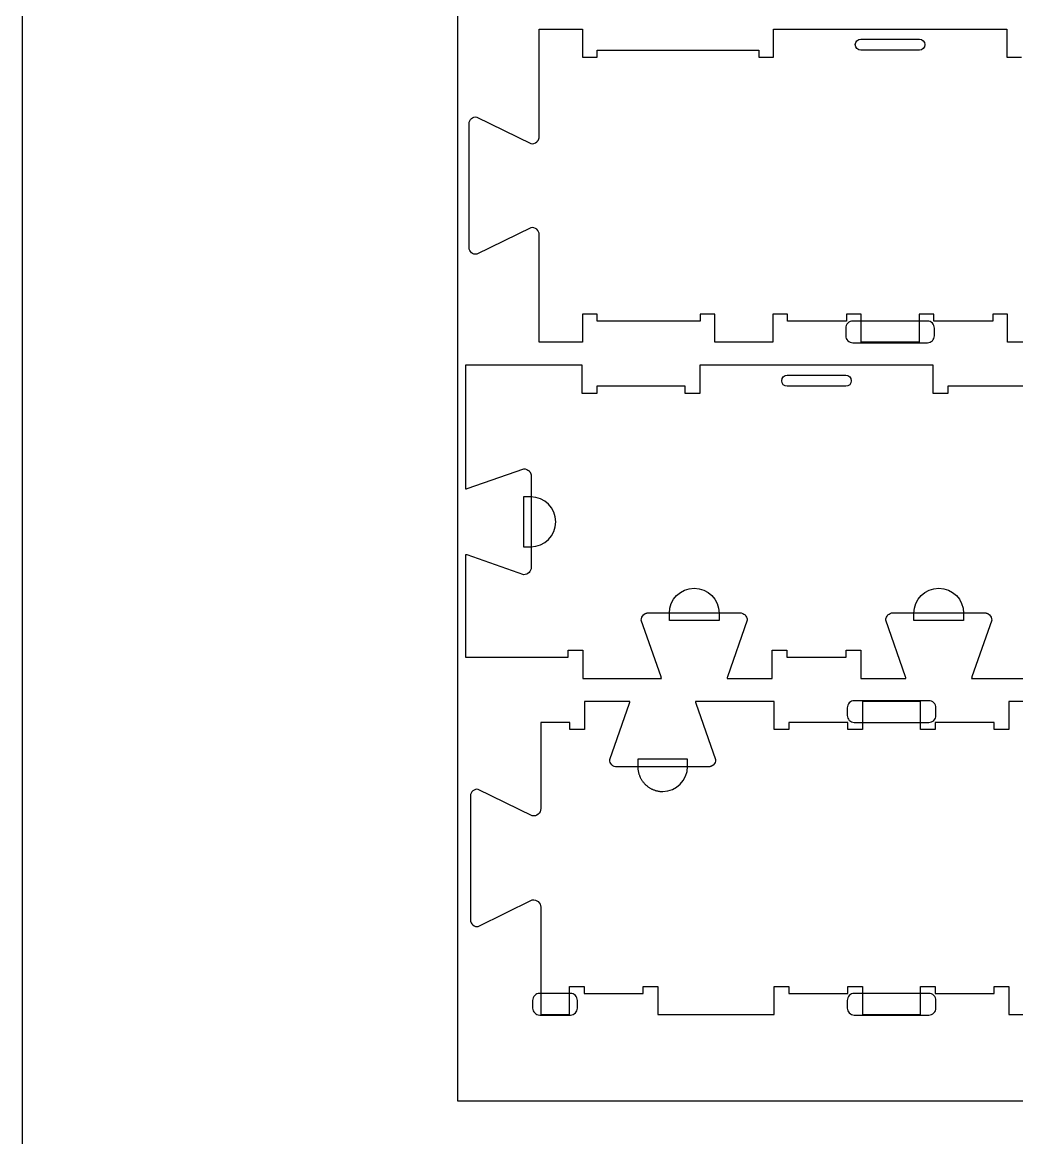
# Model space of a CAD drawing. Extents: x 0 to 4485, y 0 to 8771.
# Drawn here: x 0 to 850, y 3779 to 4732 of the extents above; entities that cross this region are included whole.
import ezdxf

# ---------------------------------------------------------------- set-up
doc = ezdxf.new("R2010")
doc.units = 0
for name, color, linetype in [('0_SHEET_SPRUCEPLY_2440X122', 1, 'CONTINUOUS'), ('3_ANYTOOL_CUTTHROUGH_INSID', 4, 'CONTINUOUS'), ('4_ANYTOOL_CUTTHROUGH_OUTSI', 5, 'CONTINUOUS'), ('5_ANYTOOL_HALF_MILL_9MM_IN', 3, 'CONTINUOUS'), ('DONOTCUT', 7, 'CONTINUOUS')]:
    doc.layers.add(name, color=color, linetype=linetype)

msp = doc.modelspace()

# ---------------------------------------------------------------- linework, layer by layer
at = {"layer": '0_SHEET_SPRUCEPLY_2440X122'}
msp.add_lwpolyline([(371.7, 5030.99), (371.7, 3810.99), (2811.7, 3810.99), (2811.7, 5030.99)], close=True, dxfattribs=at)
at = {"layer": '3_ANYTOOL_CUTTHROUGH_INSID', "color": 4}
for points in [[(766.44, 4708.6), (716.44, 4708.6, -1), (716.44, 4718.1), (766.44, 4718.1, -1)], [(766.44, 4708.6), (716.44, 4708.6, -1), (716.44, 4718.1), (766.44, 4718.1, -1)], [(703.54, 4421.38), (653.54, 4421.38, -1), (653.54, 4430.88), (703.54, 4430.88, -1)], [(703.54, 4421.38), (653.54, 4421.38, -1), (653.54, 4430.88), (703.54, 4430.88, -1)]]:
    msp.add_lwpolyline(points, format="xyb", close=True, dxfattribs=at)
at = {"layer": '4_ANYTOOL_CUTTHROUGH_OUTSI', "color": 5}
for points in [[(891.19, 4459.1), (841.69, 4459.1), (841.69, 4483.1), (829.19, 4483.1), (829.19, 4477.1), (778.69, 4477.1), (778.69, 4483.1), (766.19, 4483.1), (766.19, 4459.1), (716.69, 4459.1), (716.69, 4483.1), (704.19, 4483.1), (704.19, 4477.1), (653.69, 4477.1), (653.69, 4483.1), (641.19, 4483.1), (641.19, 4459.1), (591.69, 4459.1), (591.69, 4483.1), (579.19, 4483.1), (579.19, 4477.1), (491.19, 4477.1), (491.19, 4483.1), (478.69, 4483.1), (478.69, 4459.1), (441.69, 4459.1), (441.69, 4459.1), (441.69, 4550.77, 0.463455), (434.42, 4556.93), (434.38, 4556.92), (434.35, 4556.91), (388.35, 4534.25), (388.35, 4534.25, -0.461531), (381.69, 4539.93), (381.69, 4645.77, -0.461531), (388.35, 4651.44), (434.35, 4628.79), (434.38, 4628.77), (434.42, 4628.77), (434.42, 4628.77, 0.220464), (439.48, 4630.16), (439.61, 4630.27), (439.73, 4630.38), (439.85, 4630.5), (439.97, 4630.62), (440.08, 4630.74), (440.19, 4630.87), (440.3, 4631), (440.4, 4631.13), (440.51, 4631.27), (440.61, 4631.41), (440.7, 4631.55), (440.79, 4631.7), (440.88, 4631.84), (440.96, 4632), (441.04, 4632.15), (441.11, 4632.3), (441.18, 4632.46), (441.25, 4632.62), (441.31, 4632.78), (441.37, 4632.94), (441.42, 4633.11), (441.47, 4633.27), (441.51, 4633.44), (441.55, 4633.6), (441.58, 4633.77), (441.61, 4633.93), (441.64, 4634.1), (441.66, 4634.27), (441.67, 4634.44), (441.68, 4634.6), (441.69, 4634.77), (441.69, 4634.93), (441.69, 4726.6), (478.69, 4726.6), (478.69, 4702.6), (491.19, 4702.6), (491.19, 4708.6), (591.44, 4708.6), (629.19, 4708.6), (629.19, 4702.6), (641.69, 4702.6), (641.69, 4726.6), (641.69, 4726.6), (841.19, 4726.6), (841.19, 4702.85), (841.19, 4702.6), (853.69, 4702.6)], [(891.19, 4459.1), (841.69, 4459.1), (841.69, 4483.1), (829.19, 4483.1), (829.19, 4477.1), (778.69, 4477.1), (778.69, 4483.1), (766.19, 4483.1), (766.19, 4459.1), (716.69, 4459.1), (716.69, 4483.1), (704.19, 4483.1), (704.19, 4477.1), (653.69, 4477.1), (653.69, 4483.1), (641.19, 4483.1), (641.19, 4459.1), (591.69, 4459.1), (591.69, 4483.1), (579.19, 4483.1), (579.19, 4477.1), (491.19, 4477.1), (491.19, 4483.1), (478.69, 4483.1), (478.69, 4459.1), (441.69, 4459.1), (441.69, 4459.1), (441.69, 4550.77, 0.463455), (434.42, 4556.93), (434.38, 4556.92), (434.35, 4556.91), (388.35, 4534.25), (388.35, 4534.25, -0.461531), (381.69, 4539.93), (381.69, 4645.77, -0.461531), (388.35, 4651.44), (434.35, 4628.79), (434.38, 4628.77), (434.42, 4628.77), (434.42, 4628.77, 0.220464), (439.48, 4630.16), (439.61, 4630.27), (439.73, 4630.38), (439.85, 4630.5), (439.97, 4630.62), (440.08, 4630.74), (440.19, 4630.87), (440.3, 4631), (440.4, 4631.13), (440.51, 4631.27), (440.61, 4631.41), (440.7, 4631.55), (440.79, 4631.7), (440.88, 4631.84), (440.96, 4632), (441.04, 4632.15), (441.11, 4632.3), (441.18, 4632.46), (441.25, 4632.62), (441.31, 4632.78), (441.37, 4632.94), (441.42, 4633.11), (441.47, 4633.27), (441.51, 4633.44), (441.55, 4633.6), (441.58, 4633.77), (441.61, 4633.93), (441.64, 4634.1), (441.66, 4634.27), (441.67, 4634.44), (441.68, 4634.6), (441.69, 4634.77), (441.69, 4634.93), (441.69, 4726.6), (478.69, 4726.6), (478.69, 4702.6), (491.19, 4702.6), (491.19, 4708.6), (591.44, 4708.6), (629.19, 4708.6), (629.19, 4702.6), (641.69, 4702.6), (641.69, 4726.6), (641.69, 4726.6), (841.19, 4726.6), (841.19, 4702.85), (841.19, 4702.6), (853.69, 4702.6)], [(866.29, 4421.38), (790.79, 4421.38), (790.79, 4415.38), (778.29, 4415.38), (778.29, 4439.38), (578.79, 4439.38), (578.79, 4415.38), (566.29, 4415.38), (566.29, 4421.38), (528.54, 4421.38), (490.79, 4421.38), (490.79, 4415.38), (478.29, 4415.38), (478.29, 4415.63), (478.29, 4415.63), (478.29, 4439.38), (378.79, 4439.38), (378.79, 4333.74), (378.79, 4333.74, 0.061485), (380.18, 4333.97), (428.46, 4350.87), (428.5, 4350.88), (428.54, 4350.88), (428.54, 4350.88, -0.198912), (432.96, 4349.05), (433.06, 4348.94), (433.17, 4348.83), (433.27, 4348.72), (433.36, 4348.6), (433.46, 4348.49), (433.55, 4348.36), (433.64, 4348.24), (433.73, 4348.11), (433.81, 4347.98), (433.9, 4347.85), (433.97, 4347.72), (434.05, 4347.58), (434.12, 4347.45), (434.19, 4347.31), (434.25, 4347.17), (434.31, 4347.02), (434.37, 4346.88), (434.43, 4346.73), (434.48, 4346.59), (434.52, 4346.44), (434.57, 4346.29), (434.6, 4346.14), (434.64, 4345.99), (434.67, 4345.84), (434.7, 4345.69), (434.72, 4345.54), (434.74, 4345.39), (434.76, 4345.23), (434.77, 4345.08), (434.78, 4344.93), (434.79, 4344.78), (434.79, 4344.63), (434.79, 4266.63, -0.414214), (428.54, 4260.38), (428.5, 4260.38), (428.46, 4260.4), (380.18, 4277.29), (380.18, 4277.29, 0.061485), (378.79, 4277.53), (378.79, 4189.88), (466.29, 4189.88), (466.29, 4195.88), (478.79, 4195.88), (478.79, 4195.63), (478.79, 4195.63), (478.79, 4171.88), (528.54, 4171.88), (545.98, 4171.88), (545.98, 4171.88, 0.061485), (545.75, 4173.27), (528.85, 4221.55), (528.84, 4221.59), (528.84, 4221.63), (528.84, 4221.63, -0.198912), (530.67, 4226.05), (530.77, 4226.16), (530.88, 4226.26), (531, 4226.36), (531.11, 4226.46), (531.23, 4226.55), (531.35, 4226.64), (531.48, 4226.73), (531.6, 4226.82), (531.73, 4226.91), (531.86, 4226.99), (532, 4227.06), (532.13, 4227.14), (532.27, 4227.21), (532.41, 4227.28), (532.55, 4227.34), (532.7, 4227.41), (532.84, 4227.46), (532.98, 4227.52), (533.13, 4227.57), (533.28, 4227.61), (533.43, 4227.66), (533.58, 4227.7), (533.73, 4227.73), (533.88, 4227.76), (534.03, 4227.79), (534.18, 4227.82), (534.33, 4227.84), (534.48, 4227.85), (534.64, 4227.87), (534.79, 4227.87), (534.94, 4227.88), (535.09, 4227.88), (613.09, 4227.88, -0.414214), (619.34, 4221.63), (619.34, 4221.59), (619.32, 4221.55), (602.43, 4173.27), (602.43, 4173.27, 0.061485), (602.19, 4171.88), (640.79, 4171.88), (640.79, 4195.88), (653.29, 4195.88), (653.29, 4189.88), (703.79, 4189.88), (703.79, 4195.88), (716.29, 4195.88), (716.29, 4171.88), (754.89, 4171.88), (754.89, 4171.88, 0.061485), (754.65, 4173.27), (737.76, 4221.55), (737.74, 4221.59), (737.74, 4221.63), (737.74, 4221.63, -0.414214), (743.99, 4227.88), (821.99, 4227.88), (822.14, 4227.88), (822.29, 4227.87), (822.44, 4227.87), (822.6, 4227.85), (822.75, 4227.84), (822.9, 4227.82), (823.05, 4227.79), (823.2, 4227.76), (823.35, 4227.73), (823.5, 4227.7), (823.65, 4227.66), (823.8, 4227.61), (823.95, 4227.57), (824.09, 4227.52), (824.24, 4227.46), (824.38, 4227.41), (824.53, 4227.34), (824.67, 4227.28), (824.81, 4227.21), (824.95, 4227.14), (825.08, 4227.06), (825.21, 4226.99), (825.35, 4226.91), (825.48, 4226.82), (825.6, 4226.73), (825.73, 4226.64), (825.85, 4226.55), (825.97, 4226.46), (826.08, 4226.36), (826.19, 4226.26), (826.31, 4226.16), (826.41, 4226.05, -0.198912), (828.24, 4221.63), (828.24, 4221.59), (828.23, 4221.55), (811.33, 4173.27), (811.33, 4173.27, 0.061485), (811.1, 4171.88), (878.29, 4171.88)], [(866.29, 4421.38), (790.79, 4421.38), (790.79, 4415.38), (778.29, 4415.38), (778.29, 4439.38), (578.79, 4439.38), (578.79, 4415.38), (566.29, 4415.38), (566.29, 4421.38), (528.54, 4421.38), (490.79, 4421.38), (490.79, 4415.38), (478.29, 4415.38), (478.29, 4415.63), (478.29, 4415.63), (478.29, 4439.38), (378.79, 4439.38), (378.79, 4333.74), (378.79, 4333.74, 0.061485), (380.18, 4333.97), (428.46, 4350.87), (428.5, 4350.88), (428.54, 4350.88), (428.54, 4350.88, -0.198912), (432.96, 4349.05), (433.06, 4348.94), (433.17, 4348.83), (433.27, 4348.72), (433.36, 4348.6), (433.46, 4348.49), (433.55, 4348.36), (433.64, 4348.24), (433.73, 4348.11), (433.81, 4347.98), (433.9, 4347.85), (433.97, 4347.72), (434.05, 4347.58), (434.12, 4347.45), (434.19, 4347.31), (434.25, 4347.17), (434.31, 4347.02), (434.37, 4346.88), (434.43, 4346.73), (434.48, 4346.59), (434.52, 4346.44), (434.57, 4346.29), (434.6, 4346.14), (434.64, 4345.99), (434.67, 4345.84), (434.7, 4345.69), (434.72, 4345.54), (434.74, 4345.39), (434.76, 4345.23), (434.77, 4345.08), (434.78, 4344.93), (434.79, 4344.78), (434.79, 4344.63), (434.79, 4266.63, -0.414214), (428.54, 4260.38), (428.5, 4260.38), (428.46, 4260.4), (380.18, 4277.29), (380.18, 4277.29, 0.061485), (378.79, 4277.53), (378.79, 4189.88), (466.29, 4189.88), (466.29, 4195.88), (478.79, 4195.88), (478.79, 4195.63), (478.79, 4195.63), (478.79, 4171.88), (528.54, 4171.88), (545.98, 4171.88), (545.98, 4171.88, 0.061485), (545.75, 4173.27), (528.85, 4221.55), (528.84, 4221.59), (528.84, 4221.63), (528.84, 4221.63, -0.198912), (530.67, 4226.05), (530.77, 4226.16), (530.88, 4226.26), (531, 4226.36), (531.11, 4226.46), (531.23, 4226.55), (531.35, 4226.64), (531.48, 4226.73), (531.6, 4226.82), (531.73, 4226.91), (531.86, 4226.99), (532, 4227.06), (532.13, 4227.14), (532.27, 4227.21), (532.41, 4227.28), (532.55, 4227.34), (532.7, 4227.41), (532.84, 4227.46), (532.98, 4227.52), (533.13, 4227.57), (533.28, 4227.61), (533.43, 4227.66), (533.58, 4227.7), (533.73, 4227.73), (533.88, 4227.76), (534.03, 4227.79), (534.18, 4227.82), (534.33, 4227.84), (534.48, 4227.85), (534.64, 4227.87), (534.79, 4227.87), (534.94, 4227.88), (535.09, 4227.88), (613.09, 4227.88, -0.414214), (619.34, 4221.63), (619.34, 4221.59), (619.32, 4221.55), (602.43, 4173.27), (602.43, 4173.27, 0.061485), (602.19, 4171.88), (640.79, 4171.88), (640.79, 4195.88), (653.29, 4195.88), (653.29, 4189.88), (703.79, 4189.88), (703.79, 4195.88), (716.29, 4195.88), (716.29, 4171.88), (754.89, 4171.88), (754.89, 4171.88, 0.061485), (754.65, 4173.27), (737.76, 4221.55), (737.74, 4221.59), (737.74, 4221.63), (737.74, 4221.63, -0.414214), (743.99, 4227.88), (821.99, 4227.88), (822.14, 4227.88), (822.29, 4227.87), (822.44, 4227.87), (822.6, 4227.85), (822.75, 4227.84), (822.9, 4227.82), (823.05, 4227.79), (823.2, 4227.76), (823.35, 4227.73), (823.5, 4227.7), (823.65, 4227.66), (823.8, 4227.61), (823.95, 4227.57), (824.09, 4227.52), (824.24, 4227.46), (824.38, 4227.41), (824.53, 4227.34), (824.67, 4227.28), (824.81, 4227.21), (824.95, 4227.14), (825.08, 4227.06), (825.21, 4226.99), (825.35, 4226.91), (825.48, 4226.82), (825.6, 4226.73), (825.73, 4226.64), (825.85, 4226.55), (825.97, 4226.46), (826.08, 4226.36), (826.19, 4226.26), (826.31, 4226.16), (826.41, 4226.05, -0.198912), (828.24, 4221.63), (828.24, 4221.59), (828.23, 4221.55), (811.33, 4173.27), (811.33, 4173.27, 0.061485), (811.1, 4171.88), (878.29, 4171.88)], [(892.67, 4152.2), (842.92, 4152.2), (842.92, 4128.2), (830.42, 4128.2), (830.42, 4134.2), (779.92, 4134.2), (779.92, 4128.2), (767.42, 4128.2), (767.42, 4152.2), (717.92, 4152.2), (717.92, 4128.2), (705.42, 4128.2), (705.42, 4134.2), (654.92, 4134.2), (654.92, 4128.2), (642.42, 4128.2), (642.42, 4152.2), (575.23, 4152.2), (575.23, 4152.2, 0.061485), (575.46, 4150.81), (592.36, 4102.53), (592.37, 4102.49), (592.37, 4102.45), (592.37, 4102.45, -0.198912), (590.54, 4098.03), (590.43, 4097.92), (590.32, 4097.82), (590.21, 4097.72), (590.1, 4097.62), (589.98, 4097.53), (589.85, 4097.43), (589.73, 4097.34), (589.6, 4097.26), (589.48, 4097.17), (589.34, 4097.09), (589.21, 4097.01), (589.08, 4096.94), (588.94, 4096.87), (588.8, 4096.8), (588.66, 4096.73), (588.51, 4096.67), (588.37, 4096.62), (588.22, 4096.56), (588.08, 4096.51), (587.93, 4096.46), (587.78, 4096.42), (587.63, 4096.38), (587.48, 4096.35), (587.33, 4096.32), (587.18, 4096.29), (587.03, 4096.26), (586.88, 4096.24), (586.72, 4096.23), (586.57, 4096.21), (586.42, 4096.2), (586.27, 4096.2), (586.12, 4096.2), (508.12, 4096.2, -0.414214), (501.87, 4102.45), (501.87, 4102.49), (501.89, 4102.53), (518.78, 4150.81), (518.78, 4150.81, 0.061485), (519.02, 4152.2), (480.42, 4152.2), (480.42, 4128.2), (467.92, 4128.2), (467.92, 4134.2), (442.92, 4134.2), (442.92, 4060.53), (442.92, 4060.53, -0.220464), (440.71, 4055.76, -0.220464), (435.64, 4054.37), (435.61, 4054.37), (435.57, 4054.39), (389.58, 4077.04), (389.58, 4077.04, 0.461531), (382.92, 4071.36), (382.92, 3965.53, 0.461531), (389.58, 3959.85), (435.57, 3982.51), (435.61, 3982.52), (435.64, 3982.53), (435.64, 3982.53, -0.463455), (442.92, 3976.36), (442.92, 3884.7), (467.42, 3884.7), (467.42, 3908.45), (467.42, 3908.7), (479.92, 3908.7), (479.92, 3902.7), (530.42, 3902.7), (530.42, 3908.7), (542.92, 3908.7), (542.92, 3884.7), (642.42, 3884.7), (642.42, 3884.7), (642.42, 3908.7), (654.92, 3908.7), (654.92, 3902.7), (705.42, 3902.7), (705.42, 3908.7), (705.67, 3908.7), (705.67, 3908.7), (717.67, 3908.7), (717.92, 3908.7), (717.92, 3908.45), (717.92, 3884.7), (767.42, 3884.7), (767.42, 3908.45), (767.42, 3908.7), (779.92, 3908.7), (779.92, 3902.7), (830.42, 3902.7), (830.42, 3908.7), (842.92, 3908.7), (842.92, 3884.7), (942.42, 3884.7)], [(892.67, 4152.2), (842.92, 4152.2), (842.92, 4128.2), (830.42, 4128.2), (830.42, 4134.2), (779.92, 4134.2), (779.92, 4128.2), (767.42, 4128.2), (767.42, 4152.2), (717.92, 4152.2), (717.92, 4128.2), (705.42, 4128.2), (705.42, 4134.2), (654.92, 4134.2), (654.92, 4128.2), (642.42, 4128.2), (642.42, 4152.2), (575.23, 4152.2), (575.23, 4152.2, 0.061485), (575.46, 4150.81), (592.36, 4102.53), (592.37, 4102.49), (592.37, 4102.45), (592.37, 4102.45, -0.198912), (590.54, 4098.03), (590.43, 4097.92), (590.32, 4097.82), (590.21, 4097.72), (590.1, 4097.62), (589.98, 4097.53), (589.85, 4097.43), (589.73, 4097.34), (589.6, 4097.26), (589.48, 4097.17), (589.34, 4097.09), (589.21, 4097.01), (589.08, 4096.94), (588.94, 4096.87), (588.8, 4096.8), (588.66, 4096.73), (588.51, 4096.67), (588.37, 4096.62), (588.22, 4096.56), (588.08, 4096.51), (587.93, 4096.46), (587.78, 4096.42), (587.63, 4096.38), (587.48, 4096.35), (587.33, 4096.32), (587.18, 4096.29), (587.03, 4096.26), (586.88, 4096.24), (586.72, 4096.23), (586.57, 4096.21), (586.42, 4096.2), (586.27, 4096.2), (586.12, 4096.2), (508.12, 4096.2, -0.414214), (501.87, 4102.45), (501.87, 4102.49), (501.89, 4102.53), (518.78, 4150.81), (518.78, 4150.81, 0.061485), (519.02, 4152.2), (480.42, 4152.2), (480.42, 4128.2), (467.92, 4128.2), (467.92, 4134.2), (442.92, 4134.2), (442.92, 4060.53), (442.92, 4060.53, -0.220464), (440.71, 4055.76, -0.220464), (435.64, 4054.37), (435.61, 4054.37), (435.57, 4054.39), (389.58, 4077.04), (389.58, 4077.04, 0.461531), (382.92, 4071.36), (382.92, 3965.53, 0.461531), (389.58, 3959.85), (435.57, 3982.51), (435.61, 3982.52), (435.64, 3982.53), (435.64, 3982.53, -0.463455), (442.92, 3976.36), (442.92, 3884.7), (467.42, 3884.7), (467.42, 3908.45), (467.42, 3908.7), (479.92, 3908.7), (479.92, 3902.7), (530.42, 3902.7), (530.42, 3908.7), (542.92, 3908.7), (542.92, 3884.7), (642.42, 3884.7), (642.42, 3884.7), (642.42, 3908.7), (654.92, 3908.7), (654.92, 3902.7), (705.42, 3902.7), (705.42, 3908.7), (705.67, 3908.7), (705.67, 3908.7), (717.67, 3908.7), (717.92, 3908.7), (717.92, 3908.45), (717.92, 3884.7), (767.42, 3884.7), (767.42, 3908.45), (767.42, 3908.7), (779.92, 3908.7), (779.92, 3902.7), (830.42, 3902.7), (830.42, 3908.7), (842.92, 3908.7), (842.92, 3884.7), (942.42, 3884.7)]]:
    msp.add_lwpolyline(points, format="xyb", dxfattribs=at)
at = {"layer": '5_ANYTOOL_HALF_MILL_9MM_IN'}
for points in [[(709.57, 4477.1, 0.414214), (703.57, 4471.1), (703.57, 4464.6, 0.414214), (709.57, 4458.6), (773.32, 4458.6, 0.414214), (779.32, 4464.6), (779.32, 4471.1, 0.414214), (773.32, 4477.1)], [(709.57, 4477.1, 0.414214), (703.57, 4471.1), (703.57, 4464.6, 0.414214), (709.57, 4458.6), (773.32, 4458.6, 0.414214), (779.32, 4464.6), (779.32, 4471.1, 0.414214), (773.32, 4477.1)], [(434.54, 4284.38, 1), (434.54, 4326.88), (434.29, 4326.88), (428.29, 4326.88), (428.29, 4284.38), (434.29, 4284.38), (434.54, 4284.38)], [(434.54, 4284.38, 1), (434.54, 4326.88), (434.29, 4326.88), (428.29, 4326.88), (428.29, 4284.38), (434.29, 4284.38), (434.54, 4284.38)], [(552.84, 4227.63, -1), (595.34, 4227.63), (595.34, 4227.38), (595.34, 4221.38), (552.84, 4221.38), (552.84, 4227.38), (552.84, 4227.63)], [(552.84, 4227.63, -1), (595.34, 4227.63), (595.34, 4227.38), (595.34, 4221.38), (552.84, 4221.38), (552.84, 4227.38), (552.84, 4227.63)], [(761.74, 4227.63, -1), (804.24, 4227.63), (804.24, 4227.38), (804.24, 4221.38), (761.74, 4221.38), (761.74, 4227.38), (761.74, 4227.63)], [(761.74, 4227.63, -1), (804.24, 4227.63), (804.24, 4227.38), (804.24, 4221.38), (761.74, 4221.38), (761.74, 4227.38), (761.74, 4227.63)], [(710.79, 4152.7, 0.414214), (704.79, 4146.7), (704.79, 4140.2, 0.414214), (710.79, 4134.2), (774.54, 4134.2, 0.414214), (780.54, 4140.2), (780.54, 4146.7, 0.414214), (774.54, 4152.7)], [(710.79, 4152.7, 0.414214), (704.79, 4146.7), (704.79, 4140.2, 0.414214), (710.79, 4134.2), (774.54, 4134.2, 0.414214), (780.54, 4140.2), (780.54, 4146.7, 0.414214), (774.54, 4152.7)], [(525.87, 4096.41), (525.88, 4095.94), (525.89, 4095.47), (525.92, 4094.99), (525.96, 4094.51), (526.01, 4094.02), (526.07, 4093.53), (526.15, 4093.04), (526.23, 4092.55), (526.33, 4092.06), (526.44, 4091.56), (526.56, 4091.07), (526.7, 4090.57), (526.85, 4090.08), (527.01, 4089.58), (527.19, 4089.09), (527.38, 4088.6), (527.58, 4088.11), (527.79, 4087.62), (528.02, 4087.14), (528.26, 4086.66), (528.51, 4086.19), (528.78, 4085.72), (529.06, 4085.25), (529.35, 4084.8), (529.66, 4084.34), (529.97, 4083.9), (530.3, 4083.46), (530.64, 4083.03), (530.99, 4082.61), (531.36, 4082.2), (531.73, 4081.8), (532.11, 4081.4), (532.51, 4081.02), (532.91, 4080.65), (533.32, 4080.29), (533.75, 4079.94), (534.18, 4079.6), (534.62, 4079.27), (535.06, 4078.95), (535.51, 4078.65), (535.97, 4078.36), (536.44, 4078.08), (536.91, 4077.81), (537.38, 4077.56), (537.86, 4077.32), (538.34, 4077.1), (538.83, 4076.88), (539.32, 4076.68), (539.81, 4076.5), (540.3, 4076.32), (540.8, 4076.16), (541.29, 4076.01), (541.79, 4075.88), (542.28, 4075.76), (542.78, 4075.65), (543.27, 4075.55), (543.77, 4075.46), (544.26, 4075.39), (544.74, 4075.33), (545.23, 4075.28), (545.71, 4075.24), (546.19, 4075.22), (546.67, 4075.2), (547.14, 4075.2, 0.413984), (568.37, 4096.45), (568.37, 4096.7), (568.37, 4102.7), (525.87, 4102.7), (525.87, 4096.7), (525.87, 4096.45), (525.87, 4096.41)], [(525.87, 4096.41), (525.88, 4095.94), (525.89, 4095.47), (525.92, 4094.99), (525.96, 4094.51), (526.01, 4094.02), (526.07, 4093.53), (526.15, 4093.04), (526.23, 4092.55), (526.33, 4092.06), (526.44, 4091.56), (526.56, 4091.07), (526.7, 4090.57), (526.85, 4090.08), (527.01, 4089.58), (527.19, 4089.09), (527.38, 4088.6), (527.58, 4088.11), (527.79, 4087.62), (528.02, 4087.14), (528.26, 4086.66), (528.51, 4086.19), (528.78, 4085.72), (529.06, 4085.25), (529.35, 4084.8), (529.66, 4084.34), (529.97, 4083.9), (530.3, 4083.46), (530.64, 4083.03), (530.99, 4082.61), (531.36, 4082.2), (531.73, 4081.8), (532.11, 4081.4), (532.51, 4081.02), (532.91, 4080.65), (533.32, 4080.29), (533.75, 4079.94), (534.18, 4079.6), (534.62, 4079.27), (535.06, 4078.95), (535.51, 4078.65), (535.97, 4078.36), (536.44, 4078.08), (536.91, 4077.81), (537.38, 4077.56), (537.86, 4077.32), (538.34, 4077.1), (538.83, 4076.88), (539.32, 4076.68), (539.81, 4076.5), (540.3, 4076.32), (540.8, 4076.16), (541.29, 4076.01), (541.79, 4075.88), (542.28, 4075.76), (542.78, 4075.65), (543.27, 4075.55), (543.77, 4075.46), (544.26, 4075.39), (544.74, 4075.33), (545.23, 4075.28), (545.71, 4075.24), (546.19, 4075.22), (546.67, 4075.2), (547.14, 4075.2, 0.413984), (568.37, 4096.45), (568.37, 4096.7), (568.37, 4102.7), (525.87, 4102.7), (525.87, 4096.7), (525.87, 4096.45), (525.87, 4096.41)], [(442.04, 3902.7, 0.414214), (436.04, 3896.7), (436.04, 3890.2, 0.414214), (442.04, 3884.2), (468.29, 3884.2, 0.414214), (474.29, 3890.2), (474.29, 3896.7, 0.414214), (468.29, 3902.7)], [(442.04, 3902.7, 0.414214), (436.04, 3896.7), (436.04, 3890.2, 0.414214), (442.04, 3884.2), (468.29, 3884.2, 0.414214), (474.29, 3890.2), (474.29, 3896.7, 0.414214), (468.29, 3902.7)], [(710.79, 3902.7, 0.414214), (704.79, 3896.7), (704.79, 3890.2, 0.414214), (710.79, 3884.2), (774.54, 3884.2, 0.414214), (780.54, 3890.2), (780.54, 3896.7, 0.414214), (774.54, 3902.7)], [(710.79, 3902.7, 0.414214), (704.79, 3896.7), (704.79, 3890.2, 0.414214), (710.79, 3884.2), (774.54, 3884.2, 0.414214), (780.54, 3890.2), (780.54, 3896.7, 0.414214), (774.54, 3902.7)]]:
    msp.add_lwpolyline(points, format="xyb", close=True, dxfattribs=at)
at = {"layer": 'DONOTCUT'}
msp.add_lwpolyline([(0, 0), (3183.41, 0), (3183.41, 5593.43), (0, 5593.43)], close=True, dxfattribs=at)

doc.saveas('drawing.dxf')
